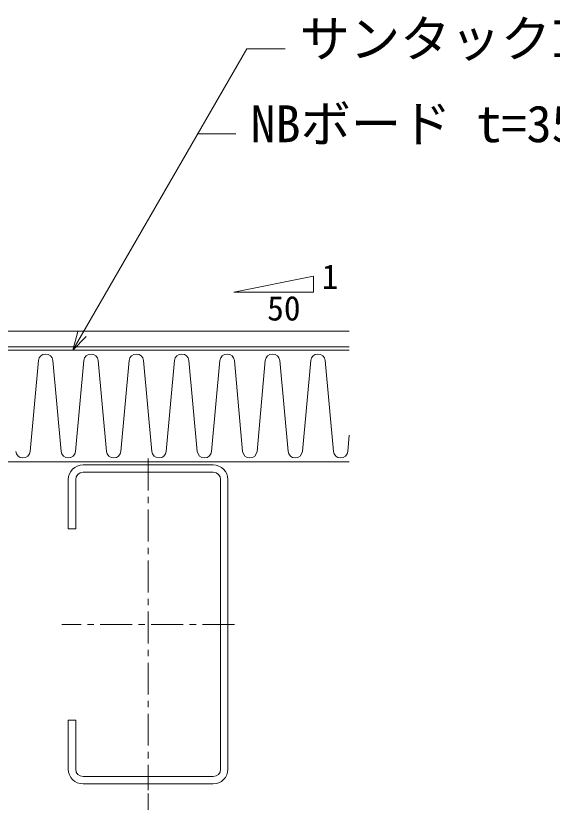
# Model space of a CAD drawing. Units: millimetres, scale not verified. Extents: x -840 to 840, y -594 to 594.
# Drawn here: x 292.5 to 460.5, y -376.5 to -129.9 of the extents above; entities that cross this region are included whole.
import ezdxf
from ezdxf.enums import TextEntityAlignment as Align

# ---------------------------------------------------------------- set-up
doc = ezdxf.new("R2010")
doc.units = ezdxf.units.MM
doc.header["$LTSCALE"] = 2
doc.linetypes.add('CHAIN1', pattern=[8, 5, -1, 1, -1])
for name, color, linetype, lineweight in [('0-3_文字', 5, 'Continuous', 9), ('0-8_中心線', 2, 'CHAIN1', 9), ('0-A_断熱材', 4, 'Continuous', 9), ('0-B_IBｼｰﾄ', 4, 'Continuous', 9), ('0-E_寸法線', 7, 'Continuous', 9), ('1-1_鋼材(C型・H鋼ｅｔｃ)', 7, 'Continuous', 9)]:
    doc.layers.add(name, color=color, linetype=linetype, lineweight=lineweight)
doc.styles.add('ＭＳ ゴシック', font='')
doc.styles.get('ＭＳ ゴシック').set_extended_font_data('MS Gothic')

msp = doc.modelspace()

# ---------------------------------------------------------------- linework, layer by layer
at = {"layer": '0-8_中心線'}
for p, q in [((333.943, -268.754), (333.943, -372.754)), ((360.943, -320.754), (306.943, -320.754))]:
    msp.add_line(p, q, dxfattribs=at)
at = {"layer": '0-A_断熱材', "color": 7}
for p, q in [((210.943, -234.754), (396.943, -234.754)), ((396.943, -269.754), (210.943, -269.754))]:
    msp.add_line(p, q, dxfattribs=at)
at = {"layer": '0-A_断熱材'}
for p, q in [((299.578, -238.02), (296.977, -266.489)), ((304.084, -238.02), (306.685, -266.489)), ((313.792, -238.02), (311.192, -266.489)), ((318.299, -238.02), (320.9, -266.489)), ((328.007, -238.02), (325.407, -266.489)), ((332.514, -238.02), (335.114, -266.489)), ((342.222, -238.02), (339.621, -266.489)), ((346.729, -238.02), (349.329, -266.489)), ((356.437, -238.02), (353.836, -266.489)), ((360.943, -238.02), (363.544, -266.489)), ((370.651, -238.02), (368.051, -266.489)), ((375.158, -238.02), (377.759, -266.489)), ((384.866, -238.02), (382.265, -266.489)), ((389.373, -238.02), (391.973, -266.489)), ((396.943, -261.427), (396.48, -266.489))]:
    msp.add_line(p, q, dxfattribs=at)
for centre, start, end in [((301.831, -238.231), 5.35135, 174.64865), ((316.046, -238.231), 5.35135, 174.64865), ((330.26, -238.231), 5.35135, 174.64865), ((344.475, -238.231), 5.35135, 174.64865), ((358.69, -238.231), 5.35135, 174.64865), ((372.905, -238.231), 5.35135, 174.64865), ((387.119, -238.231), 5.35135, 174.64865), ((294.724, -266.278), 185.35135, 354.64865), ((308.938, -266.278), 185.35135, 354.64865), ((323.153, -266.278), 185.35135, 354.64865), ((337.368, -266.278), 185.35135, 354.64865), ((351.583, -266.278), 185.35135, 354.64865), ((365.797, -266.278), 185.35135, 354.64865), ((380.012, -266.278), 185.35135, 354.64865), ((394.227, -266.278), 185.35135, 354.64865)]:
    msp.add_arc(centre, 2.263, start, end, dxfattribs=at)
at = {"layer": '0-B_IBｼｰﾄ', "color": 7}
for p, q in [((267.094, -228.754), (396.943, -228.754)), ((265.754, -233.754), (396.943, -233.754))]:
    msp.add_line(p, q, dxfattribs=at)
at = {"layer": '0-E_寸法線'}
for p, q in [((349.463, -166.953), (361.463, -166.953)), ((333.943, -373.754), (333.943, -385.754))]:
    msp.add_line(p, q, dxfattribs=at)
for points in [[(310.318, -234.754), (364.859, -140.285), (376.859, -140.285)], [(314.561, -230.512), (310.318, -234.754), (311.871, -228.959)]]:
    msp.add_lwpolyline(points, dxfattribs=at)
msp.add_lwpolyline([(360.775, -216.566), (385.775, -216.566), (385.775, -211.566)], close=True, dxfattribs=at)
at = {"layer": '1-1_鋼材(C型・H鋼ｅｔｃ)'}
for p, q in [((313.543, -270.754), (354.343, -270.754)), ((354.343, -273.054), (313.543, -273.054)), ((356.643, -366.154), (356.643, -275.354)), ((358.943, -275.354), (358.943, -366.154)), ((313.543, -368.454), (354.343, -368.454)), ((354.343, -370.754), (313.543, -370.754))]:
    msp.add_line(p, q, dxfattribs=at)
for points in [[(311.243, -275.354), (311.243, -290.754), (308.943, -290.754), (308.943, -275.354)], [(308.943, -366.154), (308.943, -350.754), (311.243, -350.754), (311.243, -366.154)]]:
    msp.add_lwpolyline(points, dxfattribs=at)
for centre, radius, start, end in [((313.543, -275.354), 4.6, 90, 180), ((354.343, -275.354), 4.6, 0, 90), ((313.543, -275.354), 2.3, 90, 180), ((354.343, -275.354), 2.3, 0, 90), ((313.543, -366.154), 4.6, 180, 270), ((313.543, -366.154), 2.3, 180, 270), ((354.343, -366.154), 2.3, 270, 0), ((354.343, -366.154), 4.6, 270, 0)]:
    msp.add_arc(centre, radius, start, end, dxfattribs=at)

# ---------------------------------------------------------------- texts
at = {"layer": '0-3_文字', "color": 7, "style": 'ＭＳ ゴシック'}
for s, height, p in [('サンタックIB-HWCシート t=1.5㎜以上', 11.54, (381.4, -146.344)), ('NBボード t=35㎜', 11.54, (366.003, -173.012)), ('1', 7.698, (388.314, -217.848)), ('50', 7.698, (371.22, -227.773))]:
    msp.add_text(s, height=height, dxfattribs=at).set_placement(p, align=Align.BOTTOM_LEFT)

doc.saveas('drawing.dxf')
